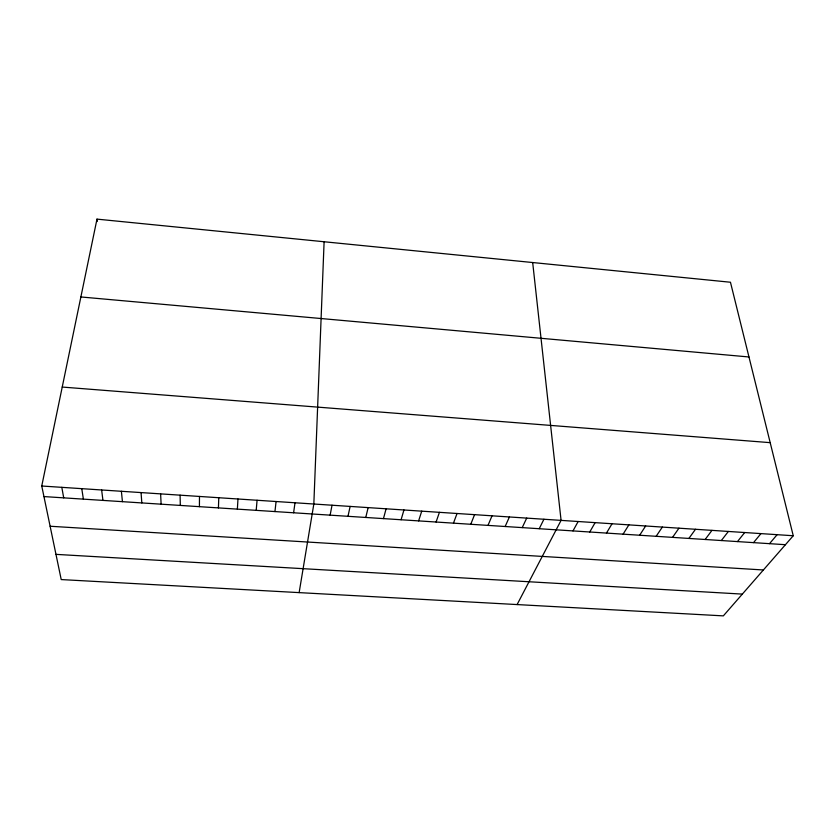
<?xml version="1.0" encoding="UTF-8"?>
<svg xmlns="http://www.w3.org/2000/svg" width="835" height="835" viewBox="0 0 835 835"><rect width="100%" height="100%" fill="white"/><g stroke="black" fill="none" stroke-linecap="round" stroke-linejoin="round"><path stroke-width="1.25" d="M199.419 506.668L199.481 496.449M218.436 507.899L218.77 497.723M324.105 241.753L313.835 504.016L299.139 592.62M237.37 509.131L237.975 498.996M256.199 510.352L257.076 500.259M274.955 511.573L276.082 501.522M293.607 512.784L295.005 502.774M330.128 515.153L332.027 505.217M41.75 486.012L96.985 219.125L730.458 282.24L793.25 535.746L723.34 615.875L61.216 579.573L41.75 486.012L793.25 535.746M347.986 516.312L350.136 506.417M365.761 517.46L368.151 507.607M383.463 518.608L386.094 508.797M401.082 519.756L403.952 509.976M418.617 520.894L421.727 511.156M436.079 522.032L439.429 512.325M453.468 523.159L457.037 513.494M470.773 524.276L474.572 514.652M487.995 525.392L492.034 515.811M505.144 526.509L509.413 516.959M522.219 527.616L526.708 518.107M539.222 528.722L543.929 519.245M517.105 604.571L561.078 520.382L532.678 262.534M572.987 530.914L578.144 521.51M589.76 531.999L595.125 522.637M606.46 533.085L612.045 523.754M623.087 534.16L628.88 524.871M639.652 535.235L645.653 525.977M656.133 536.31L662.343 527.083M672.54 537.375L678.959 528.179M688.875 538.439L695.503 529.275M705.147 539.493L711.973 530.361M721.346 540.537L728.37 531.446M737.472 541.591L744.695 532.532M753.525 542.635L760.956 533.607M769.515 543.668L777.134 534.682M55.976 554.367L742.336 594.103M50.121 526.248L763.388 569.971M43.952 496.574L785.432 544.702M62.228 387.054L770.194 442.654M80.88 296.957L748.974 356.973M61.811 487.337L63.71 497.858M81.767 488.652L83.385 499.142M101.63 489.968L102.956 500.405M121.388 491.283L122.432 501.668M96.985 219.125L97.215 221.536M141.052 492.577L141.825 502.931M160.623 493.882L161.113 504.183M180.099 495.165L180.308 505.425"/></g></svg>
